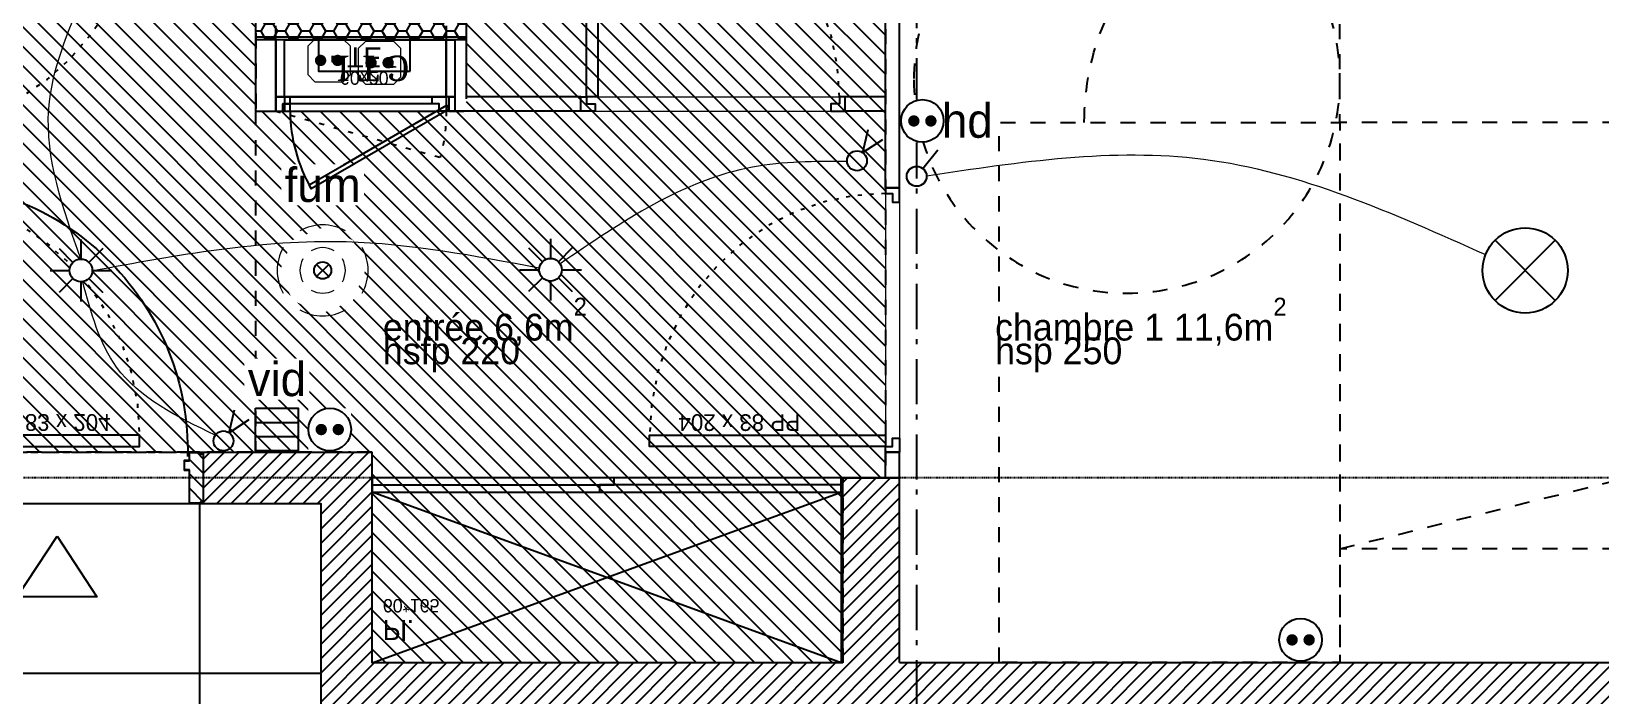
# Model space of a CAD drawing. Header units: centimetres. Extents: x -35664 to 50682, y -23001 to 23705.
# Drawn here: x 10105 to 10657, y 4215 to 4448 of the extents above; entities that cross this region are included whole.
import ezdxf
from ezdxf.enums import TextEntityAlignment as Align

# ---------------------------------------------------------------- set-up
doc = ezdxf.new("R2010")
doc.units = ezdxf.units.CM
for name, pattern in [('Style de ligne -1', [0.41664, 0.20828, -0.20836]), ('Style de ligne -13', [0.147638, 0.098425, -0.049213]), ('Style de ligne -18', [0.164042, 0.054681, -0.109361]), ('Style de ligne -5', [0.20828, 0.069425, -0.138855]), ('Style de ligne -6', [1.04164, 0.625, -0.20828, 0.06943, -0.13893]), ('VW-01', [0.41656, 0.20828, -0.20828])]:
    doc.linetypes.add(name, pattern=pattern)
for name, color, linetype in [('B aménagement intérieur', 252, 'Continuous'), ('B Faux plafonds', 9, 'Continuous'), ('B Faux plafonds_Hatch', 9, 'Continuous'), ('B GÈnÈral_Hatch', 252, 'Continuous'), ('B Général', 252, 'Continuous'), ('C ANNOTATIONS-axes horizontaux', 252, 'Style de ligne -1'), ('C ANNOTATIONS-PMR', 252, 'Style de ligne -5'), ('C ANNOTATIONS-prestations', 252, 'Continuous'), ('C ANNOTATIONS-prestations_Hatch', 252, 'Continuous'), ('C ANNOTATIONS-texte', 252, 'Continuous'), ('D SURFACES-shab', 252, 'Continuous'), ('F REMPLISSAGE-TE', 252, 'Continuous'), ('F REMPLISSAGE-TE_Hatch', 252, 'Continuous'), ('prlm-MOD-EL', 190, 'Continuous')]:
    doc.layers.add(name, color=color, linetype=linetype)
for name, color, linetype, lineweight in [('prlm-ELEC-CFA', 1, 'Continuous', 25), ('prlm-ELEC-CFO', 1, 'Continuous', 25), ('prlm-ELEC-SSI', 6, 'Continuous', 25)]:
    doc.layers.add(name, color=color, linetype=linetype, lineweight=lineweight)
doc.styles.add('Eurostile', font='Eurosti.TTF')
doc.styles.add('Eurostile (italic)', font='Eurostib.TTF')
doc.styles.add('prlm-elec-cfa', font='comic.ttf', dxfattribs={"height": 12})
doc.styles.add('prlm-elec-cfo', font='comic.ttf', dxfattribs={"height": 12})
doc.styles.add('prlm-elec-ssi', font='comic.ttf', dxfattribs={"height": 12})
doc.styles.add('prlm-mod', font='cambriaz.ttf', dxfattribs={"height": 18})
pattern_1 = [(-180, (107.5736, 81.019), (-4.261364, -2.4603), [2.84091, -5.68182]), (-60, (107.5736, 81.019), (4.261364, -2.4603), [2.84091, -5.68182]), (-120, (104.7327, 76.0983), (-9e-09, -4.9206), [2.84091, -5.68182])]
pattern_2 = [(45, (0, 0), (2.4253472, -2.6458333), [])]

# ---------------------------------------------------------------- blocks, each defined once
blk = doc.blocks.new('B 90.PP 80')
at = {"layer": 'B Général', "flags": 128}
blk.add_lwpolyline([(-43, 2.5), (-43, 85.5), (-39, 85.5), (-39, 2.5)], close=True, dxfattribs=at)
at = {"layer": 'B Général', "linetype": 'Style de ligne -18', "ltscale": 25.4, "flags": 128}
blk.add_lwpolyline([(46, 2.5), (45.27, 13.33), (43.1, 23.98), (39.53, 34.26), (34.61, 44), (28.44, 53.03), (21.1, 61.19), (12.74, 68.35), (3.5, 74.38), (-6.47, 79.18), (-17, 82.67), (-27.91, 84.79), (-39, 85.5)], dxfattribs=at)
at = {"layer": 'B Général', "linetype": 'Continuous', "flags": 128}
for points in [[(-45, 2.5), (-43, 2.5), (-43, 0), (-40, 0), (-40, -2.5), (-45, -2.5)], [(48, 2.5), (46, 2.5), (46, 0), (43, 0), (43, -2.5), (48, -2.5), (48, -2.5), (48, -2.5), (48, 1.79), (48, 1.79)]]:
    blk.add_lwpolyline(points, close=True, dxfattribs=at)
at = {"layer": 'C ANNOTATIONS-prestations', "insert": (-37.5, 32.5), "char_height": 5.8825, "attachment_point": 1, "rotation": 90, "line_spacing_factor": 0.894142, "style": 'Eurostile'}
blk.add_mtext('PP 83 x 204', dxfattribs=at)
blk = doc.blocks.new('B 90.Rond 150_PMR')
at = {"layer": 'B Général', "linetype": 'VW-01', "ltscale": 25.4}
blk.add_circle((0, 0), 75, dxfattribs=at)
at = {"layer": 'B Général', "insert": (-61.5, 0), "char_height": 7.059, "attachment_point": 5, "rotation": 90, "line_spacing_factor": 0.894142, "style": 'Eurostile (italic)'}
blk.add_mtext('Ø 150 PMR', dxfattribs=at)
blk = doc.blocks.new('B 90.Groupe-18-1')
at = {"layer": 'B Général', "linetype": 'VW-01', "ltscale": 25.4}
blk.add_line((70, -99.99), (-70, -65.35), dxfattribs=at)
at = {"layer": 'B Général', "linetype": 'VW-01', "ltscale": 25.4, "flags": 128}
for points in [[(-70, 50), (70, 50), (70, -140), (-70, -140)], [(-70, -99.99), (70, -99.99), (70, -140), (-70, -140)]]:
    blk.add_lwpolyline(points, close=True, dxfattribs=at)
blk = doc.blocks.new('B 90.Lit 140.190_PMR 1')
at = {"layer": 'B Général', "linetype": 'VW-01', "ltscale": 25.4, "flags": 128}
for points in [[(-70, 50), (70, 50), (70, 140), (-70, 140)], [(-70, -140), (-70, 50), (-190, 50), (-190, -140)], [(190, -140), (190, 50), (70, 50), (70, -140)]]:
    blk.add_lwpolyline(points, close=True, dxfattribs=at)
at = {"layer": 'B Général', "linetype": 'VW-01', "ltscale": 25.4}
for centre, start, end in [((-70, 50), 90, 180), ((70, 50), 0, 90)]:
    blk.add_arc(centre, 90, start, end, dxfattribs=at)
at = {"layer": 'B Général'}
blk.add_blockref('B 90.Groupe-18-1', (0, 0), dxfattribs=at)
blk = doc.blocks.new('B 90.Groupe-5-1')
at = {"layer": 'B Général', "flags": 128}
for points in [[(-31.46, -5.77), (-31.46, -0.77), (-28.96, -0.77), (-28.96, -3.27), (-26.46, -3.27), (-26.46, -5.77)], [(26.04, -0.77), (26.04, -3.27), (-28.96, -3.27), (-28.96, -0.77)], [(28.54, -5.77), (28.54, -0.77), (26.04, -0.77), (26.04, -3.27), (23.54, -3.27), (23.54, -5.77)]]:
    blk.add_lwpolyline(points, close=True, dxfattribs=at)
blk = doc.blocks.new('B 90.TE')
at = {"layer": 'B Général', "linetype": 'Style de ligne -5', "ltscale": 25.4}
blk.add_line((-31.46, -0.77), (26.39, 15.56), dxfattribs=at)
at = {"layer": 'B Général', "flags": 128}
for points in [[(28.54, -5.77), (28.54, -25.77), (-31.46, -25.77), (-31.46, -5.77)], [(15.79, -14.77), (15.79, -25.77), (-16.46, -25.77), (-16.46, -14.77)]]:
    blk.add_lwpolyline(points, close=True, dxfattribs=at)
at = {"layer": 'B Général', "linetype": 'Style de ligne -5', "ltscale": 25.4}
blk.add_arc((-34.54, -0.77), 63.08, 359.9968, 14.9984, dxfattribs=at)
at = {"layer": 'B Général'}
blk.add_blockref('B 90.Groupe-5-1', (0, 0), dxfattribs=at)
at = {"layer": 'B Général', "insert": (-0.34, -16.07), "char_height": 7.059, "width": 32.25, "attachment_point": 2, "line_spacing_factor": 0.894142, "style": 'Eurostile'}
blk.add_mtext('TE ', dxfattribs=at)
at = {"layer": 'C ANNOTATIONS-prestations', "insert": (-0.34, -14.77), "char_height": 4.706, "width": 32.25, "attachment_point": 8, "line_spacing_factor": 0.894142, "style": 'Eurostile'}
blk.add_mtext('60x20', dxfattribs=at)
blk = doc.blocks.new('B 90.Placard 60.165')
at = {"layer": 'B Général', "linetype": 'Continuous'}
for p, q in [((82.5, 30), (-82.5, -30)), ((-82.5, 30), (82.5, -30))]:
    blk.add_line(p, q, dxfattribs=at)
at = {"layer": 'B Général', "linetype": 'Continuous', "flags": 128}
blk.add_lwpolyline([(82.5, -30), (82.5, 30), (-82.5, 30), (-82.5, -30)], dxfattribs=at)
for points in [[(82.5, -30), (82.5, -35), (-82.5, -35), (-82.5, -30)], [(2.58, -32.5), (2.58, -35), (-82.5, -35), (-82.5, -32.5)], [(82.5, -30), (82.5, -32.5), (-2.58, -32.5), (-2.58, -30)]]:
    blk.add_lwpolyline(points, close=True, dxfattribs=at)
at = {"layer": 'B Général', "insert": (-78.81, 22.03), "char_height": 7.059, "attachment_point": 1, "line_spacing_factor": 0.894142, "style": 'Eurostile'}
blk.add_mtext('Pl.', dxfattribs=at)
at = {"layer": 'C ANNOTATIONS-prestations', "insert": (-78.81, 9.92), "char_height": 4.706, "attachment_point": 4, "line_spacing_factor": 0.894142, "style": 'Eurostile'}
blk.add_mtext('60*165', dxfattribs=at)
blk = doc.blocks.new('B 90.T3 BS 107 (2D)')
at = {"layer": 'B Faux plafonds_Hatch', "linetype": 'Continuous'}
h = blk.add_hatch(dxfattribs=at)
h.set_pattern_fill('F_P__SOFFITE', color=256, style=0, pattern_type=2)
h.set_pattern_definition([(45, (0, 0.2205), (-3.52778, 3.30729), [])])
h.paths.add_polyline_path([(-102.3, 328.51), (-102.31, 254.52), (-410.28, 254.51), (-410.28, 161.48), (-267.29, 161.48), (-267.29, 34.48), (-143.3, 34.48), (-143.3, 134.5), (-69.14, 134.5), (-69.24, 43.59), (-66.26, 43.59), (-66.26, 43.57), (78.3, 43.58), (78.3, 263.5), (63.3, 263.5), (63.3, 328.51)])
at = {"layer": 'B GÈnÈral_Hatch', "linetype": 'Continuous'}
h = blk.add_hatch(dxfattribs=at)
h.set_pattern_fill('PSE', color=256, angle=-180, style=0, pattern_type=2)
h.set_pattern_definition(pattern_1)
h.paths.add_polyline_path([(-69.17, 109.5), (-69.17, 99.5), (-143.3, 99.5), (-143.3, 109.5)])
at = {"layer": 'F REMPLISSAGE-TE_Hatch', "linetype": 'Continuous'}
h = blk.add_hatch(dxfattribs=at)
h.set_pattern_fill('PSE', color=256, angle=-180, style=0, pattern_type=2)
h.set_pattern_definition(pattern_1)
h.paths.add_polyline_path([(-69.17, 108.5), (-69.17, 109.5), (-143.3, 109.5), (-143.3, 108.5)])
h = blk.add_hatch(dxfattribs=at)
h.set_pattern_fill('PSE', color=256, angle=-180, style=0, pattern_type=2)
h.set_pattern_definition(pattern_1)
h.paths.add_polyline_path([(-69.17, 99.5), (-69.17, 108.5), (-143.3, 108.5), (-143.3, 99.5)])
at = {"layer": 'B aménagement intérieur', "linetype": 'Continuous'}
blk.add_line((63.3, 263.5), (83.3, 263.49), dxfattribs=at)
at = {"layer": 'B Faux plafonds', "linetype": 'VW-01', "ltscale": 25.4, "flags": 128}
blk.add_lwpolyline([(-102.3, 328.51), (-102.31, 254.52), (-410.28, 254.51), (-410.28, 161.48), (-267.29, 161.48), (-267.29, 34.48), (-143.3, 34.48), (-143.3, 134.5), (-69.14, 134.5), (-69.24, 43.59), (-66.26, 43.59), (-66.26, 43.57), (78.3, 43.58), (78.3, 263.5), (63.3, 263.5), (63.3, 328.51)], close=True, dxfattribs=at)
at = {"layer": 'B Général', "linetype": 'Continuous'}
for p, q in [((78.3, 263.49), (78.3, 254.51)), ((78.3, 263.49), (78.3, 254.51)), ((83.3, 263.49), (83.3, 254.51)), ((83.3, 263.49), (83.3, 254.51)), ((78.3, 254.51), (83.3, 254.51)), ((78.3, 161.51), (78.3, 42.58)), ((78.3, 161.51), (78.3, 134.5)), ((78.3, 161.51), (83.3, 161.51)), ((83.3, 161.51), (83.3, 47.58)), ((83.3, 161.51), (83.3, 47.58)), ((-143.3, 134.5), (-143.3, 104.5)), ((-143.3, 134.5), (-136.3, 134.5)), ((-136.3, 134.5), (-136.3, 104.5)), ((-28.89, 134.5), (-76.28, 134.5)), ((-28.89, 134.5), (-76.28, 134.5)), ((-76.27, 104.5), (-76.28, 134.5)), ((-28.89, 134.5), (-28.89, 129.5)), ((78.3, 134.5), (64.11, 134.5)), ((64.11, 134.5), (64.11, 129.5)), ((78.3, 134.5), (64.11, 134.5)), ((-28.89, 129.5), (-69.27, 129.5)), ((-28.89, 129.5), (-69.27, 129.5)), ((-69.27, 104.5), (-69.27, 129.5)), ((78.3, 129.5), (64.11, 129.5)), ((78.3, 129.5), (64.11, 129.5)), ((78.3, 129.5), (78.3, 42.58)), ((-143.3, 109.5), (-143.3, 99.5)), ((-69.17, 109.5), (-143.3, 109.5)), ((-69.17, 109.5), (-69.17, 99.5))]:
    blk.add_line(p, q, dxfattribs=at)
at = {"layer": 'B Général', "linetype": 'VW-01', "ltscale": 25.4, "flags": 128}
blk.add_lwpolyline([(-263.3, 34.48), (-263.3, 254.48), (-143.3, 254.48), (-143.3, 34.48)], close=True, dxfattribs=at)
at = {"layer": 'D SURFACES-shab', "lineweight": 18, "flags": 128}
for points in [[(-143.3, 34.48), (-143.3, 134.5), (78.3, 134.5), (78.3, 263.5), (62.69, 263.5), (62.69, 328.49), (-102.31, 328.5), (-102.31, 254.52), (-267.3, 254.48), (-267.3, 34.48)], [(83.3, 328.49), (498.3, 328.49), (498.3, 48.58), (83.3, 48.58)], [(-138.3, 43.58), (-69.24, 43.59), (-69.27, 129.5), (78.3, 129.5), (78.3, 43.58), (498.3, 43.58), (498.3, -328.51), (-138.3, -328.51)]]:
    blk.add_lwpolyline(points, close=True, dxfattribs=at)
at = {"layer": 'F REMPLISSAGE-TE', "linetype": 'Continuous'}
blk.add_line((-69.17, 108.5), (-143.3, 108.5), dxfattribs=at)
at = {"layer": 'B Général'}
for name, p in [('B 90.Placard 60.165', (-19.81, 298.51)), ('B 90.TE', (-104.81, 135.27))]:
    blk.add_blockref(name, p, dxfattribs=at)
for name, p, rotation in [('B 90.Lit 140.190_PMR 1', (308.3, 188.49), 180), ('B 90.PP 80', (-269.8, 209.48), 270.0000000034306)]:
    blk.add_blockref(name, p, dxfattribs=dict(at, rotation=rotation))
at = {"layer": 'B Général', "xscale": -1}
for p, rotation in [((80.8, 209.51), 90), ((-269.8, 94.98), 270.0000000034306), ((16.11, 132), 180)]:
    blk.add_blockref('B 90.PP 80', p, dxfattribs=dict(at, rotation=rotation))
at = {"layer": 'C ANNOTATIONS-PMR', "ltscale": 25.4, "rotation": 90}
blk.add_blockref('B 90.Rond 150_PMR', (163.3, 123.58), dxfattribs=at)
blk = doc.blocks.new('B 90.PP 93_204 PF1_2h mur20')
at = {"layer": 'B GÈnÈral_Hatch', "linetype": 'Continuous'}
h = blk.add_hatch(dxfattribs=at)
h.set_pattern_fill('50_BETON', color=256, style=0, pattern_type=2)
h.set_pattern_definition(pattern_2)
edge = h.paths.add_edge_path()
edge.add_line((-51.6, -8.95), (-50.94, -8.37))
edge.add_line((-50.94, -8.37), (-50.93, -8.36))
edge.add_arc((-50.79, -8.52), 0.2, 48.9909, 131.0091, ccw=False)
edge.add_line((-50.66, -8.36), (-50.65, -8.37))
edge.add_line((-50.65, -8.37), (-50.1, -8.86))
edge.add_line((-50.1, -8.86), (-50.1, -8.86))
edge.add_arc((-50.06, -8.82), 0.05, 228.9909, 270)
edge.add_line((-50.06, -8.87), (-50.06, -8.87))
edge.add_line((-50.06, -8.87), (-46.7, -8.87))
edge.add_line((-46.7, -8.87), (-46.69, -8.87))
edge.add_arc((-46.69, -8.83), 0.0435, 270, 360)
edge.add_line((-46.65, -8.83), (-46.65, 2.7))
edge.add_arc((-46.48, 2.7), 0.174, 90, 180, ccw=False)
edge.add_line((-46.48, 2.87), (-46.45, 2.87))
edge.add_line((-46.45, 2.87), (-44.9, 2.87))
edge.add_line((-44.9, 2.87), (-44.89, 2.87))
edge.add_arc((-44.89, 2.91), 0.0435, 270, 360)
edge.add_line((-44.85, 2.91), (-44.85, 5.96))
edge.add_arc((-44.89, 5.96), 0.0435, 0, 90)
edge.add_line((-44.89, 6), (-44.9, 6))
edge.add_line((-44.9, 6), (-46.45, 6))
edge.add_line((-46.45, 6), (-46.48, 6))
edge.add_arc((-46.48, 6.17), 0.174, 180, 270, ccw=False)
edge.add_line((-46.65, 6.17), (-46.65, 8.83))
edge.add_arc((-46.69, 8.83), 0.0435, 0, 90)
edge.add_line((-46.69, 8.87), (-46.7, 8.87))
edge.add_line((-46.7, 8.87), (-50.06, 8.87))
edge.add_line((-50.06, 8.87), (-50.06, 8.87))
edge.add_arc((-50.06, 8.82), 0.05, 90, 131.0091)
edge.add_line((-50.1, 8.86), (-50.1, 8.86))
edge.add_line((-50.1, 8.86), (-50.65, 8.37))
edge.add_line((-50.65, 8.37), (-50.66, 8.37))
edge.add_arc((-50.79, 8.52), 0.2, 233.0967, 311.0091, ccw=False)
edge.add_line((-50.91, 8.36), (-50.92, 8.36))
edge.add_line((-50.92, 8.36), (-51.44, 8.81))
edge.add_line((-51.44, 8.81), (-51.44, 8.81))
edge.add_line((-51.44, 8.81), (-51.6, 8.95))
edge.add_line((-51.6, 8.95), (-51.6, -8.95))
h = blk.add_hatch(dxfattribs=at)
h.set_pattern_fill('50_BETON', color=256, style=0, pattern_type=2)
h.set_pattern_definition(pattern_2)
edge = h.paths.add_edge_path()
edge.add_line((51.6, -8.95), (50.94, -8.37))
edge.add_line((50.94, -8.37), (50.93, -8.36))
edge.add_arc((50.79, -8.52), 0.2, 48.9909, 131.0091)
edge.add_line((50.66, -8.36), (50.65, -8.37))
edge.add_line((50.65, -8.37), (50.1, -8.86))
edge.add_line((50.1, -8.86), (50.1, -8.86))
edge.add_arc((50.06, -8.82), 0.05, 270, 311.0091, ccw=False)
edge.add_line((50.06, -8.87), (50.06, -8.87))
edge.add_line((50.06, -8.87), (46.7, -8.87))
edge.add_line((46.7, -8.87), (46.69, -8.87))
edge.add_arc((46.69, -8.83), 0.0435, 180, 270, ccw=False)
edge.add_line((46.65, -8.83), (46.65, 2.7))
edge.add_arc((46.48, 2.7), 0.174, 0, 90)
edge.add_line((46.48, 2.87), (46.45, 2.87))
edge.add_line((46.45, 2.87), (44.9, 2.87))
edge.add_line((44.9, 2.87), (44.89, 2.87))
edge.add_arc((44.89, 2.91), 0.0435, 180, 270, ccw=False)
edge.add_line((44.85, 2.91), (44.85, 5.96))
edge.add_arc((44.89, 5.96), 0.0435, 90, 180, ccw=False)
edge.add_line((44.89, 6), (44.9, 6))
edge.add_line((44.9, 6), (46.45, 6))
edge.add_line((46.45, 6), (46.48, 6))
edge.add_arc((46.48, 6.17), 0.174, 270, 360)
edge.add_line((46.65, 6.17), (46.65, 8.83))
edge.add_arc((46.69, 8.83), 0.0435, 90, 180, ccw=False)
edge.add_line((46.69, 8.87), (46.7, 8.87))
edge.add_line((46.7, 8.87), (50.06, 8.87))
edge.add_line((50.06, 8.87), (50.06, 8.87))
edge.add_arc((50.06, 8.82), 0.05, 48.9909, 90, ccw=False)
edge.add_line((50.1, 8.86), (50.1, 8.86))
edge.add_line((50.1, 8.86), (50.65, 8.37))
edge.add_line((50.65, 8.37), (50.66, 8.37))
edge.add_arc((50.79, 8.52), 0.2, 228.9909, 306.9033)
edge.add_line((50.91, 8.36), (50.92, 8.36))
edge.add_line((50.92, 8.36), (51.44, 8.81))
edge.add_line((51.44, 8.81), (51.44, 8.81))
edge.add_line((51.44, 8.81), (51.6, 8.95))
edge.add_line((51.6, 8.95), (51.6, -8.95))
at = {"layer": 'B Général', "linetype": 'Style de ligne -13', "ltscale": 25.4}
for p, q in [((46.7, 9), (-46.7, 9)), ((46.7, -9), (-46.7, -9))]:
    blk.add_line(p, q, dxfattribs=at)
at = {"layer": 'B Général', "linetype": 'Continuous', "flags": 128}
for points in [[(45, 12), (48.5, 12), (48.5, 10), (50, 10), (50.01, 106), (48.51, 106), (48.51, 104), (45.01, 104)], [(0, -20.5), (-14, -41.85), (14, -41.85)]]:
    blk.add_lwpolyline(points, close=True, dxfattribs=at)
for points in [[(-46.5, 8.83), (-46.5, 6.17, 0.414214), (-46.46, 6.13), (-46.45, 6.13), (-44.9, 6.13), (-44.87, 6.13, -0.414214), (-44.7, 5.96), (-44.7, 2.91, -0.414214), (-44.87, 2.74), (-44.9, 2.74), (-46.45, 2.74), (-46.46, 2.74, 0.414214), (-46.5, 2.7), (-46.5, -8.83, -0.414214), (-46.67, -9), (-46.7, -9), (-50.06, -9), (-50.07, -9, -0.18087), (-50.2, -8.95), (-50.2, -8.95), (-50.76, -8.47), (-50.76, -8.46, 0.373975), (-50.83, -8.46), (-50.83, -8.47), (-51.49, -9.04), (-51.6, -8.95), (-50.94, -8.37), (-50.93, -8.36, -0.373975), (-50.66, -8.36), (-50.65, -8.37), (-50.1, -8.86), (-50.1, -8.86, 0.18087), (-50.06, -8.87), (-50.06, -8.87), (-46.7, -8.87), (-46.69, -8.87, 0.414214), (-46.65, -8.83), (-46.65, 2.7, -0.414214), (-46.48, 2.87), (-46.45, 2.87), (-44.9, 2.87), (-44.89, 2.87, 0.414214), (-44.85, 2.91), (-44.85, 5.96, 0.414214), (-44.89, 6), (-44.9, 6), (-46.45, 6), (-46.48, 6, -0.414214), (-46.65, 6.17), (-46.65, 8.83, 0.414214), (-46.69, 8.87), (-46.7, 8.87), (-50.06, 8.87), (-50.06, 8.87, 0.18087), (-50.1, 8.86), (-50.1, 8.86), (-50.65, 8.37), (-50.66, 8.37, -0.353689), (-50.91, 8.36), (-50.92, 8.36), (-51.44, 8.81), (-51.44, 8.81), (-51.6, 8.95), (-51.49, 9.04), (-50.88, 8.51, 0.385556), (-50.77, 8.46), (-50.76, 8.47), (-50.2, 8.95), (-50.2, 8.95, -0.18087), (-50.07, 9), (-50.06, 9), (-46.7, 9), (-46.67, 9, -0.414214)], [(46.5, 8.83), (46.5, 6.17, -0.414214), (46.46, 6.13), (46.45, 6.13), (44.9, 6.13), (44.87, 6.13, 0.414214), (44.7, 5.96), (44.7, 2.91, 0.414214), (44.87, 2.74), (44.9, 2.74), (46.45, 2.74), (46.46, 2.74, -0.414214), (46.5, 2.7), (46.5, -8.83, 0.414214), (46.67, -9), (46.7, -9), (50.06, -9), (50.07, -9, 0.18087), (50.2, -8.95), (50.2, -8.95), (50.76, -8.47), (50.76, -8.46, -0.373975), (50.83, -8.46), (50.83, -8.47), (51.49, -9.04), (51.6, -8.95), (50.94, -8.37), (50.93, -8.36, 0.373975), (50.66, -8.36), (50.65, -8.37), (50.1, -8.86), (50.1, -8.86, -0.18087), (50.06, -8.87), (50.06, -8.87), (46.7, -8.87), (46.69, -8.87, -0.414214), (46.65, -8.83), (46.65, 2.7, 0.414214), (46.48, 2.87), (46.45, 2.87), (44.9, 2.87), (44.89, 2.87, -0.414214), (44.85, 2.91), (44.85, 5.96, -0.414214), (44.89, 6), (44.9, 6), (46.45, 6), (46.48, 6, 0.414214), (46.65, 6.17), (46.65, 8.83, -0.414214), (46.69, 8.87), (46.7, 8.87), (50.06, 8.87), (50.06, 8.87, -0.18087), (50.1, 8.86), (50.1, 8.86), (50.65, 8.37), (50.66, 8.37, 0.353689), (50.91, 8.36), (50.92, 8.36), (51.44, 8.81), (51.44, 8.81), (51.6, 8.95), (51.49, 9.04), (50.88, 8.51, -0.385556), (50.77, 8.46), (50.76, 8.47), (50.2, 8.95), (50.2, 8.95, 0.18087), (50.07, 9), (50.06, 9), (46.7, 9), (46.67, 9, 0.414214)]]:
    blk.add_lwpolyline(points, format="xyb", close=True, dxfattribs=at)
at = {"layer": 'B Général', "linetype": 'Continuous'}
blk.add_circle((48.5, 9.5), 0.5, dxfattribs=at)
blk.add_arc((48.5, 9.5), 94.5, 90, 181.2323, dxfattribs=at)
at = {"layer": 'C ANNOTATIONS-prestations', "insert": (25.17, 12.23), "char_height": 7.059, "attachment_point": 1, "rotation": 90, "line_spacing_factor": 0.894142, "style": 'Eurostile'}
blk.add_mtext('PP 93*204\\PPF 1/2h\\P', dxfattribs=at)
blk = doc.blocks.new('xi.PCGTL')
at = {"layer": 'prlm-ELEC-CFO', "color": 0, "lineweight": 0}
blk.add_lwpolyline([(-7.5, -5), (-5, -7.5), (5, -7.5), (7.5, -5), (7.5, 5), (5, 7.5), (-5, 7.5), (-7.5, 5)], close=True, dxfattribs=at)
at = {"layer": 'prlm-ELEC-CFO', "color": 0, "linetype": 'ByBlock', "lineweight": 5, "const_width": 2}
for points in [[(-4, 0, 1), (-2, 0, 1)], [(2, 0, 1), (4, 0, 1)]]:
    blk.add_lwpolyline(points, format="xyb", close=True, dxfattribs=at)
blk = doc.blocks.new('xi.PC')
at = {"color": 0, "lineweight": 5}
blk.add_wipeout([(-7.5, -7.5), (7.5, -7.5), (7.5, 7.5), (-7.5, 7.5)], dxfattribs=at).dxf.layer = 'prlm-ELEC-CFO'
at = {"layer": 'prlm-ELEC-CFO', "color": 0, "linetype": 'ByBlock', "lineweight": 5, "const_width": 2}
for points in [[(-4, 0, 1), (-2, 0, 1)], [(2, 0, 1), (4, 0, 1)]]:
    blk.add_lwpolyline(points, format="xyb", close=True, dxfattribs=at)
at = {"layer": 'prlm-ELEC-CFO', "color": 0, "linetype": 'ByBlock', "lineweight": -2}
blk.add_circle((0, 0), 7.5, dxfattribs=at)
blk = doc.blocks.new('xi.VID')
at = {"layer": 'prlm-ELEC-CFA', "color": 0, "linetype": 'ByBlock', "lineweight": -2, "flags": 128}
blk.add_lwpolyline([(-7.5, 7.5), (7.5, 7.5), (7.5, -7.5), (-7.5, -7.5)], close=True, dxfattribs=at)
at = {"layer": 'prlm-ELEC-CFA', "color": 0}
for points in [[(-7.5, 2.5), (7.5, 2.5)], [(-7.5, -2.5), (7.5, -2.5)]]:
    blk.add_lwpolyline(points, dxfattribs=at)
blk = doc.blocks.new('xi.FUM')
at = {"color": 0}
blk.add_wipeout([(-10.61, -10.61), (-15, 0), (-10.61, 10.61), (0, 15), (10.61, 10.61), (15, 0), (10.61, -10.61), (0, -15)], dxfattribs=at).dxf.layer = 'prlm-ELEC-SSI'
at = {"layer": 'prlm-ELEC-SSI', "color": 0}
for points in [[(-2.12, 2.12), (2.12, -2.12)], [(2.12, 2.12), (-2.12, -2.12)]]:
    blk.add_lwpolyline(points, dxfattribs=at)
blk.add_circle((0, 0), 3, dxfattribs=at)
at = {"layer": 'prlm-ELEC-SSI', "color": 0, "lineweight": 13}
for radius, start, end in [(16, 60, 120), (16, 150, 210), (8, 60, 120), (16, 330, 30), (8, 150, 210), (8, 330, 30), (8, 240, 300), (16, 240, 300)]:
    blk.add_arc((0, 0), radius, start, end, dxfattribs=at)
blk = doc.blocks.new('xi.VV')
at = {"layer": 'prlm-ELEC-CFO', "color": 0}
blk.add_lwpolyline([(6.95, 3.42), (0.01, -1.13), (1.91, 6.95)], dxfattribs=at)
blk.add_circle((-2, -4), 3.5, dxfattribs=at)
blk = doc.blocks.new('xi.SPOT')
at = {"color": 0, "lineweight": 5}
blk.add_wipeout([(-4, 0), (-2.83, -2.83), (0, -4), (2.83, -2.83), (4, 0), (2.83, 2.83), (0, 4), (-2.83, 2.83)], dxfattribs=at).dxf.layer = 'prlm-ELEC-CFO'
at = {"layer": 'prlm-ELEC-CFO', "color": 0, "linetype": 'ByBlock', "lineweight": -2, "flags": 128}
for points in [[(-7.69, 7.69), (-2.83, 2.83)], [(0, 10.88), (0, 4)], [(7.69, 7.69), (2.83, 2.83)], [(-10.88, 0), (-4, 0)], [(4, 0), (10.88, 0)], [(-2.83, -2.83), (-7.69, -7.69)], [(0, -4), (0, -10.88)], [(2.83, -2.83), (7.69, -7.69)]]:
    blk.add_lwpolyline(points, dxfattribs=at)
at = {"layer": 'prlm-ELEC-CFO', "color": 0, "linetype": 'ByBlock', "lineweight": -2}
blk.add_circle((0, 0), 4, dxfattribs=at)
blk = doc.blocks.new('xi.PCHD')
at = {"color": 0, "lineweight": 5}
blk.add_wipeout([(-7.5, -7.5), (7.5, -7.5), (7.5, 7.5), (-7.5, 7.5)], dxfattribs=at).dxf.layer = 'prlm-ELEC-CFO'
at = {"layer": 'prlm-ELEC-CFO', "color": 0, "linetype": 'ByBlock', "lineweight": 5, "const_width": 2}
for points in [[(-4, 0, 1), (-2, 0, 1)], [(2, 0, 1), (4, 0, 1)]]:
    blk.add_lwpolyline(points, format="xyb", close=True, dxfattribs=at)
at = {"layer": 'prlm-ELEC-CFO', "color": 0, "linetype": 'ByBlock', "lineweight": -2}
blk.add_circle((0, 0), 7.5, dxfattribs=at)
blk = doc.blocks.new('xi.SA')
at = {"layer": 'prlm-ELEC-CFO', "color": 0}
blk.add_lwpolyline([(0.2, -1.28), (5.5, 5.28)], dxfattribs=at)
blk.add_circle((-2, -4), 3.5, dxfattribs=at)
blk = doc.blocks.new('xi.PTCE')
at = {"layer": 'prlm-ELEC-CFO', "color": 0}
for points in [[(-10.61, 10.61), (10.61, -10.61)], [(10.61, 10.61), (-10.61, -10.61)]]:
    blk.add_lwpolyline(points, dxfattribs=at)
at = {"layer": 'prlm-ELEC-CFO', "color": 0, "linetype": 'ByBlock'}
blk.add_circle((0, 0), 15, dxfattribs=at)
blk = doc.blocks.new('xi.gtl')
at = {"layer": 'prlm-MOD-EL', "color": 0}
for points in [[(2.8, 22.99), (2.02, 24.35), (50.51, 52.34), (51.28, 50.98)], [(0, 25), (2.02, 25), (2.02, 20), (0, 20)], [(60, 25), (57.98, 25), (57.98, 20), (60, 20)], [(0, 20), (60, 20), (60, 0), (0, 0)]]:
    blk.add_lwpolyline(points, close=True, dxfattribs=at)
blk.add_arc((2.02, 24.35), 55.99, 0.6678, 30, dxfattribs=at)
at = {"layer": 'prlm-MOD-EL', "color": 0, "style": 'prlm-mod', "flags": 8}
blk.add_attdef('GTL', text='', height=9, dxfattribs=at).set_placement((30, 10), align=Align.MIDDLE_CENTER)

msp = doc.modelspace()

# ---------------------------------------------------------------- hatches: boundary and pattern name
at = {"layer": 'B GÈnÈral_Hatch', "linetype": 'Continuous'}
h = msp.add_hatch(dxfattribs=at)
h.set_pattern_fill('50_BETON', color=256, style=0, pattern_type=2)
h.set_pattern_definition(pattern_2)
h.paths.add_polyline_path([(10206.786, 4282.368), (10224.786, 4300.369), (10165.413, 4300.366), (10165.414, 4282.366)])
h = msp.add_hatch(dxfattribs=at)
h.set_pattern_fill('50_BETON', color=256, style=0, pattern_type=2)
h.set_pattern_definition(pattern_2)
h.paths.add_polyline_path([(10224.786, 4300.369), (10206.786, 4282.368), (10206.786, 4152.409), (10224.786, 4134.409)])
h = msp.add_hatch(dxfattribs=at)
h.set_pattern_fill('50_BETON', color=256, style=0, pattern_type=2)
h.set_pattern_definition(pattern_2)
h.paths.add_polyline_path([(10390.391, 4291.381), (10390.391, 4226.403), (10410.391, 4226.402), (10410.391, 4291.381)])
h = msp.add_hatch(dxfattribs=at)
h.set_pattern_fill('50_BETON', color=256, style=0, pattern_type=2)
h.set_pattern_definition(pattern_2)
h.paths.add_polyline_path([(10835.388, 4208.388), (10835.388, 4226.388), (10224.786, 4226.408), (10224.786, 4208.408)])
at = {"layer": 'C ANNOTATIONS-prestations_Hatch', "linetype": 'Continuous'}
h = msp.add_hatch(dxfattribs=at)
h.set_pattern_fill('DALETTES TERRASSE 50X50', color=256, scale=1.406016, style=0, pattern_type=2)
h.set_pattern_definition([(0, (9531.354, 4152.3), (4e-15, -70.301), []), (-90, (9531.354, 4152.3), (70.301, 0), [])])
h.paths.add_polyline_path([(9060.796, 4282.297), (9060.796, 3065.389), (9190.796, 3065.389), (9190.796, 3551.389), (9219.485, 3551.389), (9219.485, 3716.389), (9189.484, 3716.389), (9189.484, 4137.39), (9812.796, 4137.39), (9812.796, 4152.409), (10206.786, 4152.297), (10206.786, 4282.297)])

# ---------------------------------------------------------------- linework, layer by layer
at = {"layer": 'B Général', "linetype": 'Style de ligne -6', "ltscale": 25.4}
msp.add_line((10416.484, 3285.389), (10416.484, 5820.389), dxfattribs=at)
msp.add_line((10416.484, 3285.389), (10416.484, 5820.389), dxfattribs=at)
at = {"layer": 'B Général', "linetype": 'Continuous', "lineweight": 18}
for p, q in [((10165.413, 4300.366), (10224.786, 4300.369)), ((10224.786, 4226.408), (10224.786, 4300.369)), ((10390.391, 4226.403), (10390.391, 4291.381)), ((10410.391, 4226.402), (10410.391, 4291.381)), ((10165.414, 4282.366), (10206.786, 4282.368)), ((10206.786, 4152.409), (10206.786, 4282.368)), ((10224.786, 4226.408), (10390.391, 4226.403)), ((10410.391, 4226.402), (10825.388, 4226.389))]:
    msp.add_line(p, q, dxfattribs=at)
at = {"layer": 'B Général', "linetype": 'Continuous'}
for p, q in [((10165.413, 4300.366), (10224.786, 4300.369)), ((10165.414, 4282.366), (10165.413, 4300.366)), ((10224.786, 4226.408), (10224.786, 4300.369)), ((10410.391, 4291.381), (10390.391, 4291.381)), ((10390.391, 4226.403), (10390.391, 4291.381)), ((10410.391, 4226.402), (10410.391, 4291.381)), ((10165.414, 4282.366), (10206.786, 4282.368)), ((10206.786, 4152.409), (10206.786, 4282.368)), ((10224.786, 4226.408), (10390.391, 4226.403)), ((10410.391, 4226.402), (10825.388, 4226.389))]:
    msp.add_line(p, q, dxfattribs=at)
at = {"layer": 'C ANNOTATIONS-axes horizontaux'}
msp.add_line((12370.813, 4291.389), (2960.813, 4291.389), dxfattribs=at)
msp.add_line((12370.813, 4291.389), (2960.813, 4291.389), dxfattribs=at)
at = {"layer": 'C ANNOTATIONS-prestations', "linetype": 'Continuous', "flags": 128}
msp.add_lwpolyline([(9060.796, 4282.297), (9060.796, 3065.389), (9190.796, 3065.389), (9190.796, 3551.389), (9219.485, 3551.389), (9219.485, 3716.389), (9189.484, 3716.389), (9189.484, 4137.39), (9812.796, 4137.39), (9812.796, 4152.409), (10206.786, 4152.297), (10206.786, 4282.297)], close=True, dxfattribs=at)
at = {"layer": 'prlm-ELEC-CFO', "lineweight": 13}
for points in [[(10122.222, 4368.301), (10110.905, 4421.138), (10123.286, 4461.647)], [(10391.9, 4402.661), (10358.664, 4400.652), (10290.906, 4366.661)], [(10169.506, 4306.353), (10134.772, 4330.309), (10122.872, 4360.354)]]:
    msp.add_spline(points, degree=3, dxfattribs=at)

# ---------------------------------------------------------------- block references
at = {"layer": 'B aménagement intérieur', "xscale": -1, "rotation": 180}
msp.add_blockref('B 90.T3 BS 107 (2D)', (10327.092, 4554.878), dxfattribs=at)
at = {"layer": 'B Général', "xscale": -1, "rotation": 0.003575054543100674}
msp.add_blockref('B 90.PP 93_204 PF1_2h mur20', (10113.813, 4291.362), dxfattribs=at)
at = {"layer": 'prlm-ELEC-CFA'}
msp.add_blockref('xi.VID', (10191.187, 4308.367), dxfattribs=at)
at = {"layer": 'prlm-ELEC-CFO'}
for name, p in [('xi.PCGTL', (10209.583, 4438.16)), ('xi.PCGTL', (10227.346, 4437.341)), ('xi.VV', (10397.394, 4406.872)), ('xi.PTCE', (10630.575, 4364.307)), ('xi.VV', (10174.388, 4308.366))]:
    msp.add_blockref(name, p, dxfattribs=at)

# ---------------------------------------------------------------- texts
at = {"layer": 'C ANNOTATIONS-texte', "char_height": 9.412, "attachment_point": 1, "line_spacing_factor": 0.894142, "style": 'Eurostile'}
for s, insert, width in [('entrée 6,6m{\\H0.6667x;\\S2^ ;}', (10228.5, 4354.714), 93.7532), ('chambre 1 11,6m{\\H0.6667x;\\S2^ ;}', (10444, 4354.714), 118.29572), ('hsfp 220', (10228.5, 4340.744), 106.0944), ('hsp 250', (10444, 4340.744), 106.0944)]:
    msp.add_mtext(s, dxfattribs=dict(at, insert=insert, width=width))

# ---------------------------------------------------------------- next in the draw order: block references
at = {"layer": 'prlm-ELEC-CFO'}
for p in [(10209.807, 4308.368), (10551.539, 4234.402)]:
    msp.add_blockref('xi.PC', p, dxfattribs=at)
at = {"layer": 'prlm-ELEC-SSI'}
msp.add_blockref('xi.FUM', (10207.316, 4364.338), dxfattribs=at)

# ---------------------------------------------------------------- next in the draw order: texts
at = {"layer": 'prlm-ELEC-CFA', "lineweight": 20, "insert": (10191.186, 4326.031), "char_height": 12, "attachment_point": 5, "line_spacing_factor": 0.8, "style": 'prlm-elec-cfa', "bg_fill": 3, "box_fill_scale": 1.1, "bg_fill_color": 256, "bg_fill_transparency": 0}
msp.add_mtext('vid', dxfattribs=at)
at = {"layer": 'prlm-ELEC-CFO', "lineweight": 20, "insert": (10434.226, 4416.886), "char_height": 12, "attachment_point": 5, "line_spacing_factor": 0.8, "style": 'prlm-elec-cfo', "bg_fill": 3, "box_fill_scale": 1.1, "bg_fill_color": 256, "bg_fill_transparency": 0}
msp.add_mtext('hd', dxfattribs=at)
at = {"layer": 'prlm-ELEC-SSI', "lineweight": 20, "insert": (10207.316, 4394.312), "char_height": 12, "attachment_point": 5, "line_spacing_factor": 0.8, "style": 'prlm-elec-ssi', "bg_fill": 3, "box_fill_scale": 1.1, "bg_fill_color": 256, "bg_fill_transparency": 0}
msp.add_mtext('fum', dxfattribs=at)

# ---------------------------------------------------------------- next in the draw order: linework, layer by layer
at = {"layer": 'prlm-ELEC-CFO', "lineweight": 13}
msp.add_spline([(10283.534, 4365.105), (10215.548, 4374.33), (10126.217, 4364.102)], degree=3, dxfattribs=at)

# ---------------------------------------------------------------- next in the draw order: block references
at = {"layer": 'prlm-ELEC-CFO'}
msp.add_blockref('xi.PCHD', (10418.394, 4416.886), dxfattribs=at)
at = {"layer": 'prlm-MOD-EL', "rotation": 179.9999999999557}
msp.add_blockref('xi.gtl', (10253.826, 4445.38), dxfattribs=at).add_auto_attribs({'GTL': 'G T L'})

# ---------------------------------------------------------------- next in the draw order: linework, layer by layer
at = {"layer": 'prlm-ELEC-CFO', "lineweight": 13}
msp.add_spline([(10419.888, 4397.618), (10517.297, 4403.46), (10616.602, 4369.864)], degree=3, dxfattribs=at)

# ---------------------------------------------------------------- next in the draw order: block references
at = {"layer": 'prlm-ELEC-CFO'}
for name, p in [('xi.SA', (10418.394, 4401.409)), ('xi.SPOT', (10122.222, 4364.301)), ('xi.SPOT', (10287.498, 4364.567))]:
    msp.add_blockref(name, p, dxfattribs=at)

doc.saveas('drawing.dxf')
